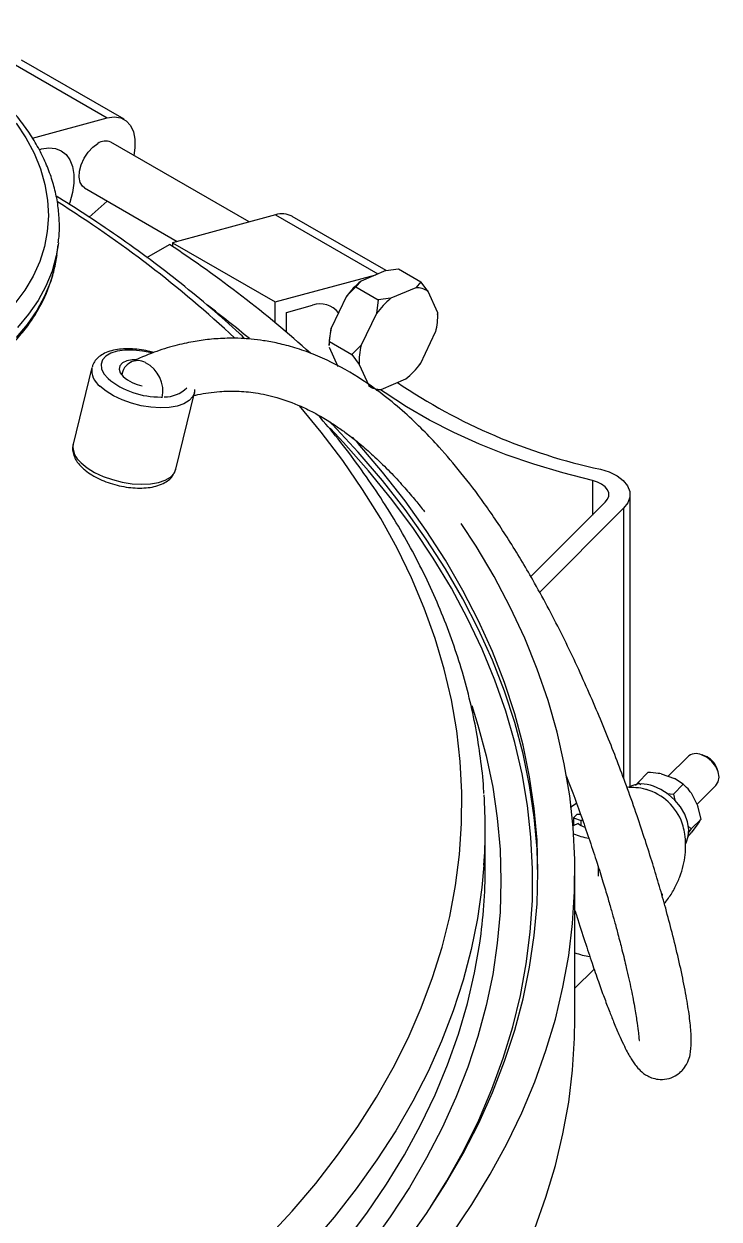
# Model space of a CAD drawing. Header units: millimetres. Extents: x 107291 to 113922, y -130611 to -125922.
# Drawn here: x 111988.9 to 112094.2, y -127531.5 to -127350.5 of the extents above; entities that cross this region are included whole.
import ezdxf

# ---------------------------------------------------------------- set-up
doc = ezdxf.new("R2010")
doc.units = ezdxf.units.MM
doc.header["$LTSCALE"] = 13
doc.layers.add('几何体', color=7, linetype='Continuous')

msp = doc.modelspace()

# ---------------------------------------------------------------- linework, layer by layer
at = {"layer": '几何体'}
for p, q in [((111985.96, -127355.71), (112001.52, -127364.69)), ((112004.06, -127364.91), (111988.51, -127355.93)), ((111990.17, -127367.76), (112001.52, -127364.69)), ((111991.18, -127369.51), (111991.57, -127369.4)), ((112022.99, -127380.46), (112002.06, -127368.38)), ((111998.07, -127375.31), (112012.09, -127383.4)), ((112001.52, -127377.31), (111998.78, -127379.74)), ((112026.98, -127379.38), (112011.38, -127383.6)), ((112026.98, -127379.38), (112042.48, -127388.33)), ((112043.73, -127387.81), (112029.52, -127379.61)), ((111993.88, -127385.46), (111994.08, -127383.94)), ((111994.12, -127383.63), (111994.08, -127383.94)), ((112007.51, -127385.83), (112010.92, -127383.86)), ((112011.38, -127383.6), (112011.38, -127384.16)), ((112011.38, -127383.6), (112026.94, -127392.58)), ((112043.7, -127387.82), (112039.94, -127389.41)), ((112043.7, -127387.82), (112045.62, -127387.57)), ((112045.62, -127387.57), (112049.02, -127389.53)), ((112026.94, -127392.58), (112042.18, -127388.46)), ((112039.15, -127390.31), (112039.94, -127389.41)), ((112049.02, -127389.53), (112048.23, -127390.43)), ((112050.11, -127391.01), (112049.02, -127389.53)), ((112037.75, -127391.72), (112035.44, -127396.53)), ((112037.75, -127391.72), (112039.15, -127390.31)), ((112039.15, -127390.31), (112042.54, -127392.27)), ((112048.23, -127390.43), (112044.47, -127392.02)), ((112051.56, -127394.22), (112050.11, -127391.01)), ((112026.94, -127395.72), (112026.94, -127392.58)), ((112028.63, -127394.15), (112032.59, -127393.08)), ((112042.54, -127392.27), (112042.27, -127394.33)), ((112044.47, -127392.02), (112042.54, -127392.27)), ((112028.63, -127397.14), (112028.63, -127394.15)), ((112042.27, -127394.33), (112039.96, -127399.14)), ((112051.54, -127394.47), (112051.56, -127394.22)), ((112051.57, -127394.69), (112051.57, -127394.51)), ((112035.17, -127398.59), (112035.44, -127396.53)), ((112048.93, -127401.93), (112051.24, -127397.12)), ((112035.11, -127398.96), (112035.11, -127399.14)), ((112035.14, -127399.18), (112035.17, -127398.59)), ((112035.17, -127398.59), (112038.56, -127400.55)), ((112035.12, -127399.42), (112036.44, -127402.34)), ((112039.96, -127399.14), (112038.56, -127400.55)), ((112038.56, -127400.55), (112039.65, -127402.04)), ((111999.19, -127402.52), (111996.33, -127414.1)), ((112039.65, -127402.04), (112041.1, -127405.25)), ((112042.98, -127405.83), (112046.74, -127404.24)), ((112042.22, -127405.93), (112042.98, -127405.83)), ((112011.87, -127417.93), (112014.72, -127406.34)), ((112074.98, -127419.63), (112074.98, -127424.88)), ((112080.68, -127466), (112080.68, -127421.77)), ((112065.67, -127434.19), (112076.94, -127422.92)), ((112079.71, -127423.84), (112066.97, -127436.58)), ((112079.71, -127423.84), (112079.71, -127464.79)), ((112089.36, -127461.52), (112086.46, -127464.42)), ((112092.05, -127461.38), (112091.6, -127461.21)), ((112083.38, -127463.86), (112081.89, -127465.36)), ((112085.39, -127464.07), (112087.43, -127464.75)), ((112093.99, -127463.6), (112093.83, -127463.16)), ((112071.21, -127465.16), (112071.34, -127465.21)), ((112081.5, -127465.82), (112081.89, -127465.36)), ((112081.89, -127465.36), (112082.32, -127465.66)), ((112088.75, -127465.65), (112087.25, -127467.15)), ((112088.75, -127465.65), (112087.43, -127464.75)), ((112090.82, -127468.7), (112093.68, -127465.84)), ((112083.57, -127466.57), (112083.18, -127466.46)), ((112086.24, -127467.06), (112087.25, -127467.15)), ((112087.25, -127467.15), (112087.48, -127468.07)), ((112089.93, -127466.94), (112090.95, -127468.94)), ((112091.43, -127470.93), (112090.95, -127468.94)), ((112072.62, -127470.23), (112072.1, -127470.75)), ((112072.1, -127470.75), (112072.1, -127471.93)), ((112072.1, -127470.75), (112073.27, -127471.14)), ((112073.19, -127470.22), (112072.62, -127470.23)), ((112073.27, -127471.9), (112073.27, -127471.14)), ((112073.52, -127471.15), (112073.27, -127471.14)), ((112091.43, -127470.93), (112089.94, -127472.42)), ((112058.74, -127478.3), (112058.74, -127472.45)), ((112072.81, -127471.61), (112072.05, -127471.95)), ((112089.41, -127473.62), (112089.93, -127472.99)), ((112089.46, -127471.93), (112089.94, -127472.42)), ((112089.94, -127472.42), (112089.48, -127472.98)), ((112090.95, -127471.66), (112089.93, -127472.99)), ((112075.85, -127478.08), (112075.85, -127479.55)), ((112072.34, -127501.16), (112072.34, -127478.95)), ((112085.57, -127482.3), (112085.39, -127482)), ((112085.57, -127482.3), (112085.53, -127482.48)), ((112075.24, -127493.64), (112072.34, -127496.53))]:
    msp.add_line(p, q, dxfattribs=at)
at = {"layer": '几何体', "flags": 128}
for points in [[(112001.52, -127364.69), (112002.58, -127364.54), (112003.55, -127364.68), (112004.37, -127365.12), (112005.02, -127365.83), (112005.47, -127366.78), (112005.69, -127367.94), (112005.69, -127369.25), (112005.53, -127370.38)], [(111987.71, -127365.47), (111989.2, -127367.73), (111990.42, -127370.05), (111991.38, -127372.4), (111992.06, -127374.77), (111992.47, -127377.15), (111992.59, -127379.53), (111992.43, -127381.88), (111991.99, -127384.19), (111991.28, -127386.46), (111990.28, -127388.66), (111989.02, -127390.78), (111987.5, -127392.81)], [(111991.57, -127369.4), (111992.65, -127369.23), (111993.65, -127369.32), (111994.53, -127369.66), (111995.27, -127370.25), (111995.84, -127371.07), (111996.24, -127372.08), (111996.44, -127373.27), (111996.44, -127374.6), (111996.24, -127376.02), (111995.84, -127377.49), (111995.75, -127377.77)], [(111998.07, -127375.31), (111997.75, -127375.06), (111997.4, -127374.47), (111997.24, -127373.69), (111997.3, -127372.78), (111997.55, -127371.79), (111998, -127370.81), (111998.6, -127369.9), (111999.3, -127369.14), (112000.06, -127368.58)], [(111994.08, -127383.94), (111993.79, -127385.59), (111993.15, -127387.91), (111992.23, -127390.17), (111991.05, -127392.35), (111989.6, -127394.45), (111987.9, -127396.45)], [(111993.88, -127385.46), (111993.59, -127387.11), (111992.95, -127389.43), (111992.03, -127391.69), (111990.85, -127393.87), (111989.4, -127395.97), (111987.7, -127397.97)], [(112008.3, -127400.32), (112008.24, -127400.3), (112006.85, -127400.01), (112005.48, -127399.86), (112004.18, -127399.87), (112003.02, -127400.03), (112002.03, -127400.34), (112001.28, -127400.79), (112000.78, -127401.35), (112000.57, -127402), (112000.64, -127402.71), (112001, -127403.45), (112001.64, -127404.19)], [(112005.87, -127401.31), (112005.3, -127401.34), (112004.45, -127401.5), (112003.8, -127401.8), (112003.41, -127402.23), (112003.3, -127402.74), (112003.47, -127403.3), (112003.93, -127403.87)], [(112014.73, -127406.33), (112014.47, -127406.92), (112013.93, -127407.51), (112013.13, -127407.99), (112012.11, -127408.35), (112010.91, -127408.56), (112009.56, -127408.62), (112008.12, -127408.53), (112006.63, -127408.3), (112005.16, -127407.92), (112003.75, -127407.41), (112002.46, -127406.8), (112001.33, -127406.11), (112000.4, -127405.35)], [(112074.98, -127419.63), (112070.49, -127418.48), (112066.13, -127417.17), (112061.92, -127415.72), (112057.86, -127414.11), (112053.99, -127412.37), (112050.31, -127410.49), (112046.84, -127408.48), (112043.58, -127406.36), (112042.89, -127405.87)], [(112025.66, -127534.48), (112029.49, -127530.34), (112033.08, -127526.12), (112036.4, -127521.83), (112039.47, -127517.48), (112042.27, -127513.07), (112044.8, -127508.6), (112047.07, -127504.09), (112049.06, -127499.53), (112050.78, -127494.94), (112052.22, -127490.31), (112053.38, -127485.66), (112054.26, -127480.99), (112054.86, -127476.31), (112055.18, -127471.61), (112055.22, -127466.91), (112054.97, -127462.21), (112054.44, -127457.53), (112053.63, -127452.85), (112052.54, -127448.19), (112051.17, -127443.56), (112049.52, -127438.96), (112047.59, -127434.39), (112045.4, -127429.87), (112042.93, -127425.39), (112040.19, -127420.97), (112037.19, -127416.6), (112033.93, -127412.29), (112030.62, -127408.29)], [(112050.48, -127529.73), (112052.96, -127525.71), (112055.5, -127521.13), (112057.77, -127516.51), (112059.76, -127511.84), (112061.48, -127507.14), (112062.92, -127502.4), (112064.09, -127497.64), (112064.97, -127492.86), (112065.57, -127488.07), (112065.89, -127483.26), (112065.92, -127478.46), (112065.68, -127473.65), (112065.15, -127468.85), (112064.33, -127464.07), (112063.24, -127459.3), (112061.87, -127454.56), (112060.22, -127449.85), (112058.29, -127445.17), (112056.09, -127440.54), (112053.62, -127435.95), (112050.88, -127431.41), (112047.87, -127426.92), (112044.6, -127422.5), (112041.08, -127418.15), (112037.3, -127413.86), (112035.26, -127411.7)], [(112066.74, -127479.61), (112066.6, -127475.42), (112066.17, -127470.61), (112065.47, -127465.82), (112064.48, -127461.04), (112063.21, -127456.28), (112061.66, -127451.55), (112059.84, -127446.85), (112057.74, -127442.19), (112055.37, -127437.57), (112052.72, -127433.01), (112049.82, -127428.49), (112046.65, -127424.04), (112043.21, -127419.65), (112039.53, -127415.33), (112035.59, -127411.09), (112035.3, -127410.79)], [(112046.68, -127535.13), (112049.85, -127530.68), (112052.75, -127526.16), (112055.39, -127521.59), (112057.76, -127516.98), (112059.86, -127512.32), (112061.68, -127507.62), (112063.22, -127502.89), (112064.49, -127498.13), (112065.48, -127493.35), (112066.18, -127488.55), (112066.6, -127483.74), (112066.74, -127478.93), (112066.6, -127474.12), (112066.17, -127469.31), (112065.47, -127464.51), (112064.48, -127459.73), (112063.21, -127454.97), (112061.66, -127450.24), (112059.84, -127445.54), (112057.74, -127440.88), (112055.37, -127436.27), (112052.72, -127431.7), (112049.82, -127427.19), (112046.65, -127422.73), (112043.21, -127418.35), (112039.53, -127414.03), (112038.64, -127413.04)], [(111997.55, -127416.93), (111998.47, -127417.69), (111999.6, -127418.39), (112000.9, -127419), (112002.3, -127419.5), (112003.78, -127419.88), (112005.26, -127420.12), (112006.7, -127420.2), (112008.05, -127420.14), (112009.26, -127419.93), (112010.28, -127419.58), (112011.08, -127419.1), (112011.62, -127418.5), (112011.87, -127417.93)], [(112076.19, -127417.91), (112077.54, -127418.33), (112078.71, -127418.91), (112079.64, -127419.61), (112080.29, -127420.42), (112080.63, -127421.28), (112080.64, -127422.17), (112080.33, -127423.03), (112079.71, -127423.84)], [(112076.94, -127422.92), (112077.29, -127422.47), (112077.46, -127421.99), (112077.45, -127421.5), (112077.26, -127421.02), (112076.9, -127420.57), (112076.38, -127420.18), (112075.73, -127419.86), (112074.98, -127419.63)], [(112053.7, -127533.82), (112056.74, -127529.31), (112059.52, -127524.73), (112062.03, -127520.11), (112064.28, -127515.44), (112066.25, -127510.73), (112067.95, -127505.98), (112069.37, -127501.21), (112070.52, -127496.4), (112071.39, -127491.58), (112071.98, -127486.75), (112072.29, -127481.91), (112072.32, -127477.06), (112072.07, -127472.22), (112071.54, -127467.38), (112070.73, -127462.55), (112069.65, -127457.75), (112068.28, -127452.97), (112066.64, -127448.21), (112064.73, -127443.49), (112062.54, -127438.81), (112060.09, -127434.18), (112057.37, -127429.59), (112055.12, -127426.14)], [(112056.7, -127453.69), (112057.65, -127456.68), (112058.9, -127461.36), (112059.88, -127466.07), (112060.58, -127470.79), (112061, -127475.52), (112061.14, -127480.26), (112061, -127485), (112060.58, -127489.73), (112059.88, -127494.45), (112058.9, -127499.16), (112057.65, -127503.84), (112056.11, -127508.5), (112054.31, -127513.12), (112052.23, -127517.7), (112049.88, -127522.24), (112047.26, -127526.73), (112044.38, -127531.17), (112041.24, -127535.55)], [(112093.68, -127465.84), (112094.04, -127465.29), (112094.17, -127464.56), (112094.04, -127463.75), (112093.66, -127462.93), (112093.08, -127462.18), (112092.34, -127461.58), (112091.52, -127461.19)], [(112089.16, -127474.6), (112089.2, -127474.52), (112089.51, -127473.57), (112089.58, -127472.5), (112089.39, -127471.36), (112088.96, -127470.2), (112088.31, -127469.07), (112087.47, -127468.04), (112086.47, -127467.14), (112085.37, -127466.43), (112084.22, -127465.93)], [(112058.55, -127477.92), (112058.25, -127481.29), (112057.58, -127485.99), (112056.64, -127490.67), (112055.42, -127495.34), (112053.92, -127499.97), (112052.14, -127504.58), (112050.1, -127509.15), (112047.78, -127513.67), (112045.19, -127518.14), (112042.34, -127522.56), (112039.23, -127526.93), (112035.86, -127531.22), (112032.24, -127535.45), (112028.37, -127539.61), (112024.26, -127543.68), (112019.9, -127547.67), (112015.31, -127551.58), (112010.49, -127555.38), (112005.45, -127559.1), (112000.18, -127562.7), (111994.71, -127566.21), (111989.03, -127569.6)], [(112037.58, -127534.94), (112040.82, -127530.61), (112043.8, -127526.21), (112046.52, -127521.77), (112048.97, -127517.27), (112051.15, -127512.72), (112053.06, -127508.13), (112054.7, -127503.51), (112056.06, -127498.86), (112057.15, -127494.19), (112057.92, -127489.72)], [(112066.25, -127532.94), (112067.95, -127528.19), (112069.37, -127523.42), (112070.52, -127518.61), (112071.39, -127513.79), (112071.98, -127508.96), (112072.29, -127504.12), (112072.34, -127501.16)]]:
    msp.add_lwpolyline(points, dxfattribs=at)
at = {"layer": '几何体'}
for centre, radius, start, end in [((112001.23, -127370.19), 1.99, 65.381, 125.9294), ((111900.73, -127526.51), 175.84, 46.9314, 57.9796), ((112027.99, -127382.47), 3.25, 61.8156, 108.1249), ((111907.01, -127540.79), 188.22, 48.2715, 56.4892), ((112047.78, -127399.05), 12.42, 129.1501, 143.8828), ((112048.32, -127393.44), 3.02, 53.6993, 91.8067), ((111907.75, -127536.41), 180.03, 50.1799, 52.772), ((112033.77, -127396.37), 3.5, 37.6466, 109.708), ((112052.31, -127401.66), 12.42, 129.1501, 143.8828), ((112042.07, -127394.67), 9.5, 345.038, 2.6715), ((112045.1, -127399.06), 9.99, 165.3221, 179.4308), ((112049.14, -127401.59), 9.5, 165.038, 182.6715), ((112002.19, -127402.91), 3.03, 172.0036, 233.6869), ((112006.15, -127403.92), 2.45, 61.4019, 173.4969), ((112005.01, -127406.13), 4.93, 348.6078, 62.0168), ((112038.9, -127394.6), 12.42, 309.1501, 323.8828), ((112009.44, -127394.64), 12.34, 230.7503, 270.979), ((112008.2, -127398.83), 6.61, 229.6881, 257.7285), ((112010.27, -127402.33), 4.62, 268.5421, 315.1026), ((112042.88, -127402.82), 3.02, 233.6993, 271.8067), ((112094.54, -127332.54), 87.33, 235.812, 257.8667), ((111999.35, -127414.48), 3.04, 172.7829, 233.5962), ((112090.7, -127463.01), 2, 65.6833, 131.9065), ((112090.97, -127464.23), 3.05, 20.6226, 69.3712), ((112082.55, -127470.12), 4.52, 68.3021, 116.665), ((111979.35, -127472.45), 79.4, 356.0489, 3.767), ((112080.88, -127474.31), 8.19, 16.3105, 70.848), ((112075.72, -127464.79), 9.1, 246.8257, 261.7007), ((112075.25, -127468.27), 4.13, 233.82, 249.8402), ((111978.88, -127478.28), 79.87, 351.7637, 359.9858), ((112075.8, -127482.42), 9.4, 248.429, 262.5944)]:
    msp.add_arc(centre, radius, start, end, dxfattribs=at)
for points, knots in [([(111994.09, -127383.6), (111994.13, -127383.31), (111994.28, -127382.24), (111994.28, -127380.36), (111994.09, -127378), (111993.63, -127375.64), (111992.93, -127373.29), (111991.98, -127370.96), (111990.79, -127368.67), (111989.37, -127366.43), (111987.71, -127364.24), (111985.84, -127362.13), (111983.75, -127360.1), (111981.47, -127358.16), (111979, -127356.33), (111976.36, -127354.62), (111973.56, -127353.03), (111970.76, -127351.63), (111968.84, -127350.83), (111967.96, -127350.45)], [0, 0, 0, 0, 0.023091, 0.083365, 0.14366, 0.204095, 0.264764, 0.325725, 0.386999, 0.44857, 0.510396, 0.572426, 0.634601, 0.696873, 0.759198, 0.821546, 0.88389, 0.946218, 1, 1, 1, 1]), ([(111899.01, -127372.62), (111898.93, -127373.12), (111898.74, -127374.41), (111898.71, -127376.49), (111898.9, -127378.85), (111899.34, -127381.22), (111900.04, -127383.57), (111900.97, -127385.89), (111902.15, -127388.19), (111903.57, -127390.43), (111905.21, -127392.62), (111907.08, -127394.74), (111909.15, -127396.78), (111911.09, -127398.43), (111912.78, -127399.72), (111914.54, -127400.98), (111916.77, -127402.42), (111919.58, -127404.01), (111922.52, -127405.46), (111925.59, -127406.77), (111928.77, -127407.94), (111932.04, -127408.96), (111935.38, -127409.82), (111938.78, -127410.52), (111942.23, -127411.05), (111945.69, -127411.42), (111949.16, -127411.62), (111952.61, -127411.65), (111956.03, -127411.51), (111959.4, -127411.2), (111962.71, -127410.73), (111965.93, -127410.08), (111969.05, -127409.27), (111972.06, -127408.3), (111974.93, -127407.17), (111977.65, -127405.89), (111980.21, -127404.47), (111982.59, -127402.9), (111984.77, -127401.2), (111986.75, -127399.38), (111988.51, -127397.45), (111990.05, -127395.42), (111991.34, -127393.31), (111992.4, -127391.12), (111993.19, -127388.87), (111993.69, -127386.92), (111993.82, -127385.72), (111993.87, -127385.3)], [0, 0, 0, 0, 0.014822, 0.037333, 0.05985, 0.082417, 0.105071, 0.127833, 0.150712, 0.173702, 0.196789, 0.219952, 0.243171, 0.266426, 0.279457, 0.291828, 0.315116, 0.338399, 0.361676, 0.384946, 0.408207, 0.43146, 0.454707, 0.47795, 0.501191, 0.524431, 0.547675, 0.570923, 0.594178, 0.617443, 0.64072, 0.664009, 0.687313, 0.71063, 0.733959, 0.757296, 0.780631, 0.803951, 0.82724, 0.850478, 0.87364, 0.896705, 0.919654, 0.942477, 0.965178, 0.987779, 1, 1, 1, 1]), ([(112022.35, -127398.15), (112022.06, -127397.87), (112020.42, -127396.3), (112017.22, -127393.51), (112012.73, -127389.78), (112008.02, -127386.15), (112003.1, -127382.62), (111998.36, -127379.4), (111995.18, -127377.42), (111993.76, -127376.53)], [0, 0, 0, 0, 0.035041, 0.201386, 0.367817, 0.534312, 0.700853, 0.867425, 1, 1, 1, 1]), ([(112072.34, -127484.76), (112072.44, -127485.06), (112072.94, -127486.69), (112073.8, -127489.36), (112074.89, -127492.65), (112075.86, -127495.46), (112076.72, -127497.85), (112077.49, -127499.88), (112078.24, -127501.77), (112078.96, -127503.49), (112079.64, -127504.99), (112080.22, -127506.14), (112080.71, -127507.01), (112081.15, -127507.72), (112081.55, -127508.28), (112082.21, -127509.05), (112083.14, -127509.77), (112084.14, -127510.2), (112085.25, -127510.43), (112086.58, -127510.29), (112087.74, -127509.76), (112088.47, -127509.14), (112089.11, -127508.37), (112089.54, -127507.53), (112089.86, -127506.43), (112090.01, -127504.67), (112089.86, -127502.19), (112089.48, -127499.37), (112088.87, -127495.97), (112088.06, -127492.18), (112087.11, -127488.29), (112086.13, -127484.59), (112085.15, -127481.12), (112084.11, -127477.67), (112082.98, -127474.09), (112081.72, -127470.33), (112079.91, -127465.19), (112077.41, -127458.63), (112074.08, -127450.72), (112070.28, -127442.64), (112066.33, -127435.2), (112062.44, -127428.72), (112058.78, -127423.23), (112055.25, -127418.57), (112052.12, -127414.9), (112049.28, -127411.9), (112046.51, -127409.27), (112042.85, -127406.21), (112038.25, -127403.06), (112033.66, -127400.79), (112030, -127399.51), (112027.48, -127398.85), (112025.29, -127398.44), (112023.42, -127398.21), (112021.59, -127398.08), (112019.46, -127398.06), (112017.04, -127398.21), (112014.39, -127398.59), (112011.59, -127399.22), (112008.42, -127400.2), (112006.26, -127401.15), (112005.1, -127401.67)], [0, 0, 0, 0, 0.0064379, 0.0343049, 0.0592364, 0.0815254, 0.1014371, 0.1192111, 0.135062, 0.1543825, 0.1707611, 0.1845773, 0.1961415, 0.2057028, 0.2151654, 0.2245904, 0.2357772, 0.2420863, 0.248778, 0.2558571, 0.2624081, 0.2674641, 0.2712549, 0.2790866, 0.2902778, 0.3087759, 0.3274052, 0.3463618, 0.3656711, 0.3856268, 0.4050473, 0.4219532, 0.4369963, 0.452131, 0.4676079, 0.4842709, 0.5022257, 0.5352777, 0.5705619, 0.6069746, 0.644132, 0.6733471, 0.7002587, 0.7243658, 0.7457384, 0.7608674, 0.7772159, 0.7949374, 0.8233586, 0.8520375, 0.8663762, 0.8793144, 0.890533, 0.900017, 0.9078723, 0.9188139, 0.9330711, 0.946142, 0.9614694, 0.9793128, 1, 1, 1, 1]), ([(112008.61, -127400.27), (112008.31, -127400.18), (112007.56, -127399.96), (112006.33, -127399.76), (112004.96, -127399.65), (112003.65, -127399.68), (112002.42, -127399.87), (112001.35, -127400.21), (112000.47, -127400.68), (111999.82, -127401.27), (111999.38, -127401.88), (111999.27, -127402.31), (111999.23, -127402.48)], [0, 0, 0, 0, 0.073939, 0.18585, 0.298115, 0.41123, 0.525833, 0.642573, 0.748786, 0.847528, 0.940336, 1, 1, 1, 1]), ([(112014.62, -127406.76), (112014.82, -127406.71), (112015.55, -127406.52), (112016.85, -127406.31), (112018.39, -127406.14), (112019.82, -127406.07), (112021.62, -127406.08), (112024.07, -127406.3), (112027.31, -127407.01), (112030.37, -127408.13), (112032.99, -127409.41), (112034.97, -127410.57), (112036.69, -127411.71), (112038.35, -127412.92), (112040.12, -127414.34), (112042.16, -127416.15), (112044.28, -127418.23), (112046.26, -127420.37), (112047.93, -127422.34), (112049.01, -127423.63), (112049.51, -127424.29), (112049.57, -127424.37)], [0, 0, 0, 0, 0.018624, 0.066832, 0.116717, 0.154066, 0.191551, 0.271531, 0.359565, 0.457366, 0.518161, 0.572036, 0.61878, 0.660324, 0.709238, 0.768131, 0.835355, 0.896966, 0.950003, 0.994139, 1, 1, 1, 1]), ([(112014.71, -127406.32), (112014.73, -127406.27), (112014.79, -127406.13), (112014.78, -127405.97), (112014.77, -127405.86)], [0, 0, 0, 0, 0.328233, 1, 1, 1, 1]), ([(112058.55, -127467.02), (112058.53, -127466.75), (112058.45, -127464.96), (112058.06, -127461.65), (112057.36, -127457.11), (112056.38, -127452.58), (112055.16, -127448.07), (112053.68, -127443.59), (112051.96, -127439.14), (112049.99, -127434.72), (112047.77, -127430.34), (112045.31, -127426.01), (112042.61, -127421.72), (112039.67, -127417.49), (112036.64, -127413.48), (112034.48, -127410.92), (112033.47, -127409.73)], [0, 0, 0, 0, 0.013511, 0.089559, 0.165639, 0.241777, 0.317999, 0.394325, 0.470769, 0.547343, 0.62405, 0.700892, 0.777864, 0.854959, 0.932166, 1, 1, 1, 1]), ([(111996.36, -127414.12), (111996.33, -127414.21), (111996.21, -127414.57), (111996.26, -127415.24), (111996.5, -127416.06), (111996.96, -127416.88), (111997.44, -127417.39), (111997.7, -127417.66)], [0, 0, 0, 0, 0.07603, 0.293469, 0.510747, 0.740233, 1, 1, 1, 1]), ([(111997.7, -127417.66), (111997.85, -127417.8), (111998.29, -127418.2), (111999.17, -127418.8), (112000.34, -127419.43), (112001.63, -127419.95), (112002.98, -127420.36), (112004.37, -127420.64), (112005.75, -127420.78), (112007.08, -127420.78), (112008.33, -127420.64), (112009.47, -127420.33), (112010.42, -127419.87), (112011.14, -127419.29), (112011.63, -127418.66), (112011.77, -127418.19), (112011.83, -127417.98)], [0, 0, 0, 0, 0.041441, 0.11966, 0.197176, 0.273998, 0.350393, 0.426689, 0.503165, 0.580121, 0.657972, 0.73718, 0.817922, 0.886168, 0.94999, 1, 1, 1, 1]), ([(112085.39, -127464.07), (112085.25, -127464.04), (112084.6, -127463.93), (112083.91, -127463.89), (112083.38, -127463.86)], [0, 0, 0, 0, 0.217606, 1, 1, 1, 1]), ([(112070.98, -127464.26), (112071.03, -127464.39), (112071.9, -127466.57), (112073.1, -127469.91), (112074.59, -127474.22), (112075.66, -127477.46), (112076.55, -127480.29), (112077.26, -127482.68), (112077.84, -127484.67), (112078.36, -127486.54), (112078.9, -127488.53), (112079.51, -127490.88), (112080.2, -127493.72), (112080.88, -127496.8), (112081.43, -127499.68), (112081.77, -127501.88), (112081.95, -127503.38), (112082.05, -127504.16), (112082.03, -127504.53), (112082.09, -127504.45), (112082.09, -127504.45)], [0, 0, 0, 0, 0.007221, 0.128136, 0.194021, 0.259361, 0.316272, 0.364666, 0.404905, 0.438219, 0.478698, 0.529114, 0.588682, 0.666449, 0.744538, 0.815503, 0.880715, 0.941273, 0.996104, 1, 1, 1, 1]), ([(112089.93, -127466.94), (112089.85, -127466.83), (112089.48, -127466.34), (112089.07, -127465.96), (112088.75, -127465.65)], [0, 0, 0, 0, 0.217606, 1, 1, 1, 1]), ([(112083.2, -127466.47), (112083.16, -127466.45), (112082.64, -127466.3), (112081.64, -127466.13), (112080.67, -127466.12), (112080.22, -127466.11)], [0, 0, 0, 0, 0.043463, 0.549797, 1, 1, 1, 1]), ([(112072.58, -127468.56), (112072.26, -127468.74), (112071.94, -127468.94), (112071.66, -127469.19), (112071.65, -127469.2)], [0, 0, 0, 0, 0.9578677, 1, 1, 1, 1]), ([(112090.95, -127471.66), (112090.99, -127471.6), (112091.2, -127471.3), (112091.33, -127471.09), (112091.43, -127470.93)], [0, 0, 0, 0, 0.217606, 1, 1, 1, 1]), ([(112085.87, -127483.68), (112086.08, -127483.43), (112086.7, -127482.69), (112087.49, -127481.34), (112088.25, -127479.68), (112088.77, -127478), (112089.06, -127476.34), (112089.13, -127474.75), (112089.04, -127473.29), (112088.82, -127472.39), (112088.73, -127471.98)], [0, 0, 0, 0, 0.078154, 0.225946, 0.369759, 0.509199, 0.643752, 0.772766, 0.895449, 1, 1, 1, 1])]:
    msp.add_open_spline(points, degree=3, knots=knots, dxfattribs=at)

doc.saveas('drawing.dxf')
